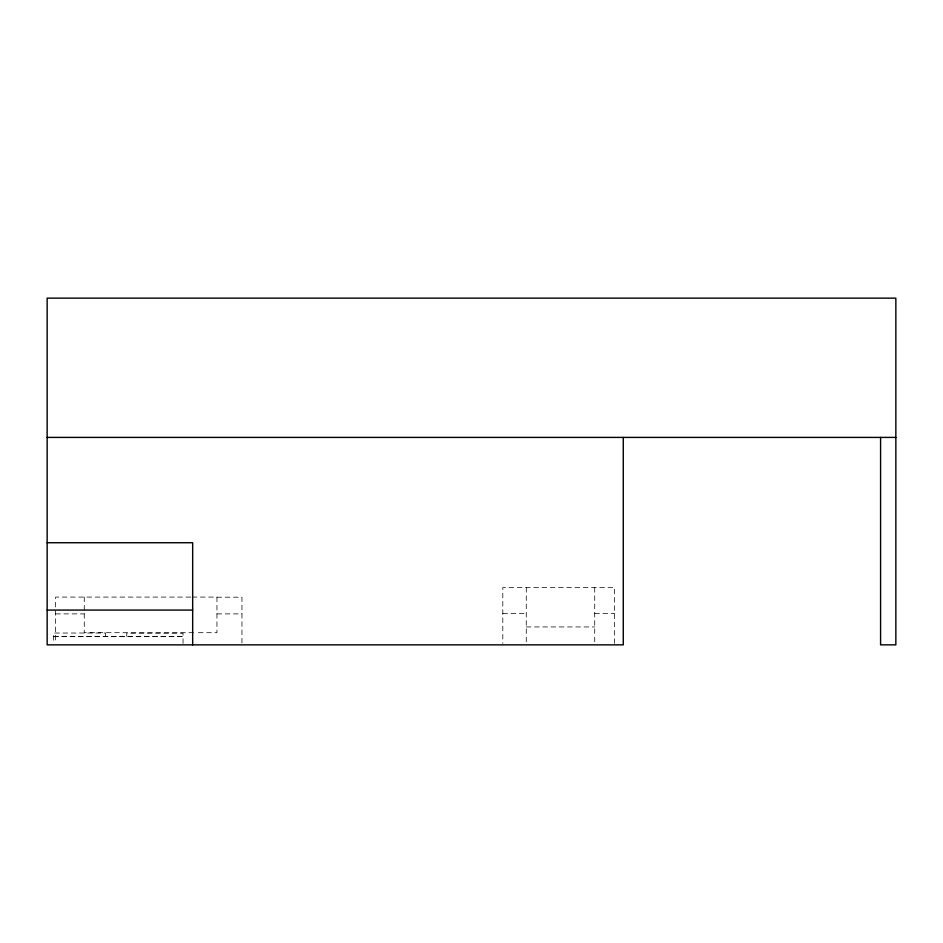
<?xml version="1.0" encoding="UTF-8"?>
<svg xmlns="http://www.w3.org/2000/svg" width="943" height="943" viewBox="0 0 943 943"><rect width="100%" height="100%" fill="white"/><g stroke="black" fill="none" stroke-linecap="round" stroke-linejoin="round"><path stroke-width="0.71" stroke-dasharray="4.71 3.54" d="M190.698 597.084L55.637 597.084L55.637 643.444M192.16 597.084L216.949 597.084L216.949 632.694L195.083 632.694M216.949 597.19L241.962 597.19L241.962 643.444M502.808 613.445L526.277 613.445M594.715 613.445L614.612 613.445M55.637 613.893L84.257 613.893M216.949 613.893L241.962 613.893M526.277 626.942L594.715 626.942M193.621 632.694L84.257 632.694L84.257 597.084M53.657 636.336L183.036 636.336M53.657 636.666L183.036 636.666M614.612 643.432L614.612 587.572L502.808 587.572L502.808 643.432M594.715 587.572L594.715 643.48M526.277 587.572L526.277 643.48M183.036 643.491L183.036 633.248L126.751 633.248L126.751 636.336M105.628 636.336L105.628 633.024L53.657 633.024L53.657 643.539"/><path stroke-width="1.41" d="M47.15 437.411L895.85 437.411M47.15 542.732L192.667 542.732L192.667 644.859M47.15 610.074L192.667 610.074M880.585 437.411L880.585 644.859L895.85 644.859L895.85 298.141L47.15 298.141L47.15 644.859L623.276 644.859L623.276 437.411"/></g></svg>
